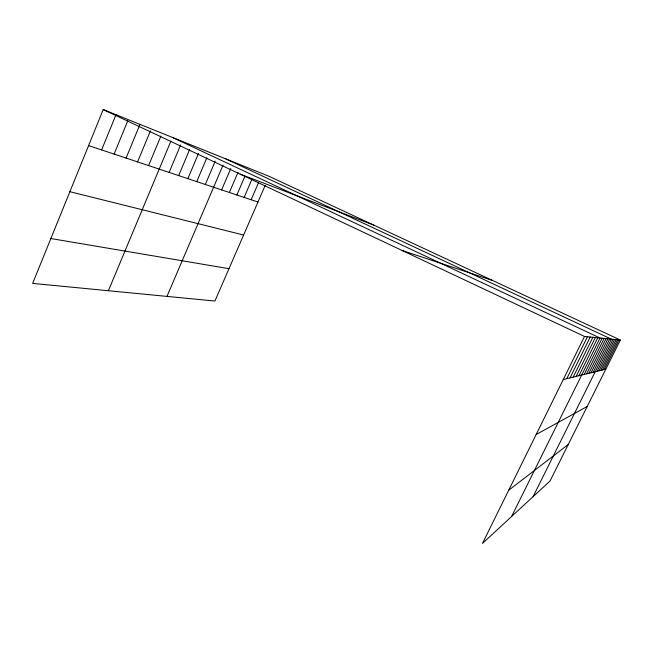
<?xml version="1.0" encoding="UTF-8"?>
<svg xmlns="http://www.w3.org/2000/svg" width="653" height="653" viewBox="0 0 653 653"><rect width="100%" height="100%" fill="white"/><g stroke="black" fill="none" stroke-linecap="round" stroke-linejoin="round"><path stroke-width="0.98" d="M620.35 340.05L584.508 336.458L482.469 543.427L550.079 480.943L620.35 340.05L269.126 176.326L103.215 109.573L32.65 283.394L214.927 301.041L265.142 185.501M101.631 149.921L116.005 114.716M114.12 154.084L127.866 120.576M126.086 158.075L139.987 124.364M137.579 161.903L150.484 130.731M148.606 165.576L160.907 136.02M108.39 290.724L170.89 141.154M169.111 172.408L180.62 144.99M178.661 175.592L189.558 149.717M187.86 178.653L198.536 153.398M196.741 181.616L206.879 157.732M205.32 184.472L215.229 161.185M166.988 296.397L222.983 165.266M221.612 189.901L230.77 168.523M229.358 192.48L238.002 172.376M236.859 194.978L244.867 176.383M244.116 197.402L252.025 179.11M251.144 199.745L258.417 182.962M566.747 378.691L587.439 336.752M570.036 377.883L590.222 337.03M573.171 377.124L592.859 337.299M576.15 376.397L595.365 337.552M578.982 375.704L597.756 337.789M511.585 516.523L600.034 338.017L172.449 137.424M584.19 374.43L602.139 338.23M586.59 373.843L604.156 338.425M588.884 373.279L606.09 338.621M591.079 372.749L607.935 338.809M593.185 372.234L609.714 338.989M533.093 496.639L611.412 339.152L225.718 158.859M597.16 371.263L613.053 339.315M599.03 370.806L614.62 339.478M600.825 370.365L616.138 339.625M602.564 369.941L617.591 339.772M604.229 369.533L618.995 339.911M508.679 490.256L568.273 444.473M536.146 434.547L587.227 406.46M563.27 379.54L605.845 369.141M50.861 238.541L228.991 268.685M69.879 191.688L243.618 235.015M402.085 250.466L492.558 280.48M88.596 145.578L257.959 202.014M240.1 174.106L373.728 225.089M103.215 109.573L584.508 336.458"/></g></svg>
